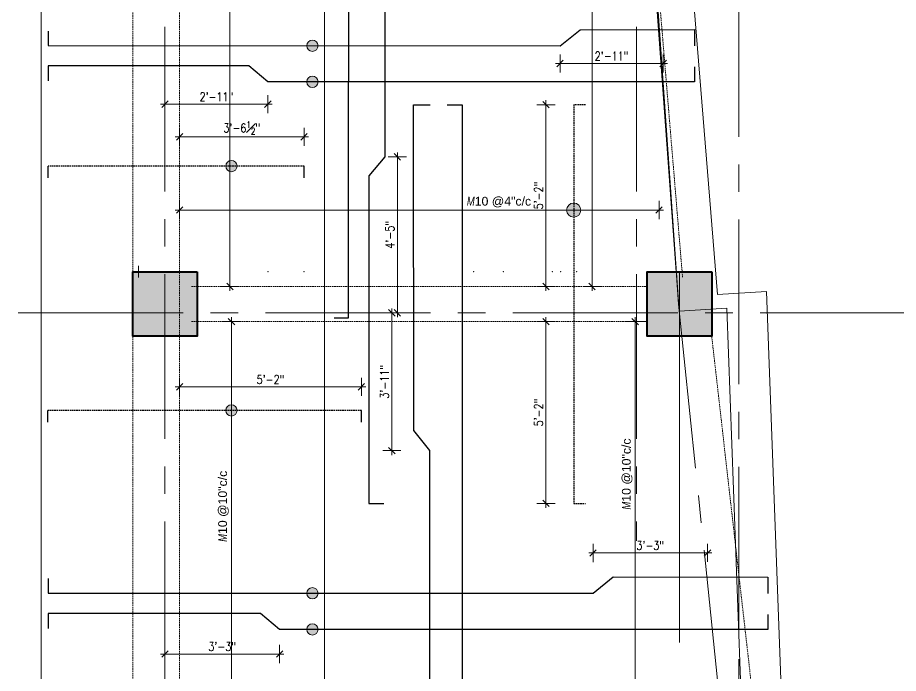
# Model space of a CAD drawing. Header units: inches. Extents: x 0 to 162649, y -36601 to -26324.
# Drawn here: x 156622.8 to 156923.2, y -26732.4 to -26508.7 of the extents above; entities that cross this region are included whole.
import ezdxf

# ---------------------------------------------------------------- set-up
doc = ezdxf.new("R2010")
doc.units = ezdxf.units.IN
doc.header["$MEASUREMENT"] = 0
doc.linetypes.add('CENTER2', pattern=[1.125, 0.75, -0.125, 0.125, -0.125])
doc.linetypes.add('DASHED', pattern=[0.75, 0.5, -0.25])
for name, color, linetype, lineweight in [('dimention', 1, 'Continuous', 13), ('Line', 31, 'Continuous', 5), ('OL_AR_Center line', 253, 'CENTER2', 13), ('OL_AR_Hatch', 253, 'Continuous', 0), ('OL_AR_SYMBOL', 1, 'Continuous', 5), ('OL_AR_Text', 140, 'Continuous', 5), ('OL_AR_WALL', 255, 'Continuous', 40), ('Rein', 3, 'Continuous', 30)]:
    doc.layers.add(name, color=color, linetype=linetype, lineweight=lineweight)
doc.styles.add('Arial', font='arial.ttf', dxfattribs={"width": 0.8})
doc.styles.add('rmtext', font='romans.shx', dxfattribs={"width": 0.8})
doc.dimstyles.new('Copy of DIM 48', dxfattribs={"dimscale": 48, "dimtxt": 0.0625, "dimasz": 0.046875, "dimexe": 0.0625, "dimexo": 0.015625, "dimgap": 0.015625, "dimtad": 3, "dimdec": 1, "dimzin": 3, "dimdsep": 46, "dimlunit": 4, "dimtxsty": 'rmtext', "dimblk": 'OBLIQUE', "dimcen": 0.09375, "dimdle": 0.03125, "dimclrd": 1, "dimclre": 1, "dimclrt": 2, "dimadec": 0, "dimazin": 0, "dimtfac": 0.75, "dimtdec": 1, "dimtix": 1, "dimtmove": 0, "dimatfit": 3, "dimfxl": 0.0625, "dimfxlon": 1, "dimfrac": 1, "dimtolj": 1, "dimtzin": 0, "dimlwd": -1, "dimlwe": 5, "dimarcsym": 0})
doc.dimstyles.new('Dim_OLA', dxfattribs={"dimscale": 1.5, "dimtxt": 7, "dimasz": 4, "dimexe": 2, "dimexo": 0.5, "dimgap": 0.3, "dimtad": 1, "dimdec": 0, "dimzin": 0, "dimdsep": 46, "dimlunit": 3, "dimtxsty": 'Arial', "dimblk": 'ARCHTICK', "dimcen": 0.05, "dimadec": 0, "dimazin": 0, "dimtfac": 1, "dimtdec": 0, "dimtix": 1, "dimtmove": 2, "dimatfit": 3, "dimldrblk": 'DOT', "dimfxl": 6, "dimfxlon": 1, "dimtolj": 1, "dimtzin": 0, "dimarcsym": 0})

# ---------------------------------------------------------------- blocks, each defined once
blk = doc.blocks.new('_Oblique')
for p, q in [((0, -1.37), (0, 1.38)), ((-0.49, -0.49), (0.49, 0.49))]:
    blk.add_line(p, q)
blk = doc.blocks.new('*D971')
at = {"layer": 'Defpoints', "color": 0, "transparency": 16777216}
for p in [(156678.06, -26573.11), (156841.62, -26573.38), (156841.62, -26574.32)]:
    blk.add_point(p, dxfattribs=at)
at = {"layer": 'dimention', "color": 1, "transparency": 16777216}
blk.add_line((156676.56, -26574.32), (156843.12, -26574.32), dxfattribs=at)
at = {"layer": 'dimention', "color": 1, "lineweight": 5, "transparency": 16777216}
for p, q in [((156678.06, -26573.86), (156678.06, -26577.32)), ((156841.62, -26574.13), (156841.62, -26577.32))]:
    blk.add_line(p, q, dxfattribs=at)
at = {"layer": 'dimention', "color": 1, "transparency": 16777216, "xscale": 2.25, "yscale": 2.25, "zscale": 2.25, "rotation": 180}
blk.add_blockref('_Oblique', (156678.06, -26574.32), dxfattribs=at)
at = {"layer": 'dimention', "color": 1, "transparency": 16777216, "xscale": 2.25, "yscale": 2.25, "zscale": 2.25}
blk.add_blockref('_Oblique', (156841.62, -26574.32), dxfattribs=at)
at = {"layer": 'dimention', "color": 2, "transparency": 16777216, "insert": (156787.01, -26571.6), "char_height": 3, "attachment_point": 5, "style": 'rmtext'}
blk.add_mtext('\\A1;{\\Fgothici|c0;M\\fArial|b0|i0|c0|p34;\\W1;10 @4"c/c}', dxfattribs=at)
blk = doc.blocks.new('*D974')
at = {"layer": 'Defpoints', "color": 0, "transparency": 16777216}
for p in [(156695.24, -26406.37), (156695.78, -26406.37), (156694.53, -26600.37)]:
    blk.add_point(p, dxfattribs=at)
at = {"layer": 'dimention', "color": 1, "lineweight": 5, "transparency": 16777216}
for p, q in [((156695.24, -26406.37), (156692.24, -26406.37)), ((156695.24, -26600.37), (156698.24, -26600.37))]:
    blk.add_line(p, q, dxfattribs=at)
at = {"layer": 'dimention', "color": 1, "transparency": 16777216}
blk.add_line((156695.24, -26601.87), (156695.24, -26404.87), dxfattribs=at)
at = {"layer": 'dimention', "color": 1, "transparency": 16777216, "xscale": 2.25, "yscale": 2.25, "zscale": 2.25}
for p, rotation in [((156695.24, -26406.37), 90), ((156695.24, -26600.37), 270)]:
    blk.add_blockref('_Oblique', p, dxfattribs=dict(at, rotation=rotation))
at = {"layer": 'dimention', "color": 2, "transparency": 16777216, "insert": (156692.52, -26483.02), "char_height": 3, "attachment_point": 5, "rotation": 90, "style": 'rmtext'}
blk.add_mtext('\\A1;{\\Fgothici|c0;M\\fArial|b0|i0|c0|p34;\\W1;10 @8"c/c}', dxfattribs=at)
blk = doc.blocks.new('*D975')
at = {"layer": 'Defpoints', "color": 0, "transparency": 16777216}
for p in [(156812.74, -26406.37), (156818.74, -26406.37), (156817.53, -26600.37)]:
    blk.add_point(p, dxfattribs=at)
at = {"layer": 'dimention', "color": 1, "lineweight": 5, "transparency": 16777216}
for p, q in [((156815.74, -26406.37), (156821.74, -26406.37)), ((156818.28, -26600.37), (156821.74, -26600.37))]:
    blk.add_line(p, q, dxfattribs=at)
at = {"layer": 'dimention', "color": 1, "transparency": 16777216}
blk.add_line((156818.74, -26601.87), (156818.74, -26404.87), dxfattribs=at)
at = {"layer": 'dimention', "color": 1, "transparency": 16777216, "xscale": 2.25, "yscale": 2.25, "zscale": 2.25}
for p, rotation in [((156818.74, -26406.37), 90), ((156818.74, -26600.37), 270)]:
    blk.add_blockref('_Oblique', p, dxfattribs=dict(at, rotation=rotation))
at = {"layer": 'dimention', "color": 2, "transparency": 16777216, "insert": (156816.02, -26462.35), "char_height": 3, "attachment_point": 5, "rotation": 90, "style": 'rmtext'}
blk.add_mtext('\\A1;{\\Fgothici|c0;M\\fArial|b0|i0|c0|p34;\\W1;10 @8"c/c}', dxfattribs=at)
blk = doc.blocks.new('*D976')
at = {"layer": 'Defpoints', "color": 0, "transparency": 16777216}
for p in [(156695.74, -26612.37), (156695.78, -26612.37), (156694.53, -26799.39)]:
    blk.add_point(p, dxfattribs=at)
at = {"layer": 'dimention', "color": 1, "transparency": 16777216}
blk.add_line((156695.74, -26800.89), (156695.74, -26610.87), dxfattribs=at)
at = {"layer": 'dimention', "color": 1, "lineweight": 5, "transparency": 16777216}
for p, q in [((156695.74, -26612.37), (156692.74, -26612.37)), ((156695.28, -26799.39), (156698.74, -26799.39))]:
    blk.add_line(p, q, dxfattribs=at)
at = {"layer": 'dimention', "color": 1, "transparency": 16777216, "xscale": 2.25, "yscale": 2.25, "zscale": 2.25}
for p, rotation in [((156695.74, -26612.37), 90), ((156695.74, -26799.39), 270)]:
    blk.add_blockref('_Oblique', p, dxfattribs=dict(at, rotation=rotation))
at = {"layer": 'dimention', "color": 2, "transparency": 16777216, "insert": (156693.02, -26675.35), "char_height": 3, "attachment_point": 5, "rotation": 90, "style": 'rmtext'}
blk.add_mtext('\\A1;{\\Fgothici|c0;M\\fArial|b0|i0|c0|p34;\\W1;10 @10"c/c}', dxfattribs=at)
blk = doc.blocks.new('*D977')
at = {"layer": 'Defpoints', "color": 0, "transparency": 16777216}
for p in [(156827.45, -26612.37), (156833.45, -26612.37), (156832.25, -26799.37)]:
    blk.add_point(p, dxfattribs=at)
at = {"layer": 'dimention', "color": 1, "transparency": 16777216}
blk.add_line((156833.45, -26800.87), (156833.45, -26610.87), dxfattribs=at)
at = {"layer": 'dimention', "color": 1, "lineweight": 5, "transparency": 16777216}
for p, q in [((156830.45, -26612.37), (156836.45, -26612.37)), ((156833, -26799.37), (156836.45, -26799.37))]:
    blk.add_line(p, q, dxfattribs=at)
at = {"layer": 'dimention', "color": 1, "transparency": 16777216, "xscale": 2.25, "yscale": 2.25, "zscale": 2.25}
for p, rotation in [((156833.45, -26612.37), 90), ((156833.45, -26799.37), 270)]:
    blk.add_blockref('_Oblique', p, dxfattribs=dict(at, rotation=rotation))
at = {"layer": 'dimention', "color": 2, "transparency": 16777216, "insert": (156830.74, -26664.35), "char_height": 3, "attachment_point": 5, "rotation": 90, "style": 'rmtext'}
blk.add_mtext('\\A1;{\\Fgothici|c0;M\\fArial|b0|i0|c0|p34;\\W1;10 @10"c/c}', dxfattribs=at)
blk = doc.blocks.new('*D991')
at = {"layer": 'Defpoints', "color": 0, "transparency": 16777216}
for p in [(156727.43, -26406.37), (156727.43, -26406.37), (156734.09, -26961.37)]:
    blk.add_point(p, dxfattribs=at)
at = {"layer": 'dimention', "color": 1, "lineweight": 5, "transparency": 16777216}
for p, q in [((156727.43, -26406.37), (156724.43, -26406.37)), ((156730.43, -26961.37), (156724.43, -26961.37))]:
    blk.add_line(p, q, dxfattribs=at)
at = {"layer": 'dimention', "color": 1, "transparency": 16777216}
blk.add_line((156727.43, -26962.87), (156727.43, -26404.87), dxfattribs=at)
at = {"layer": 'dimention', "color": 1, "transparency": 16777216, "xscale": 2.25, "yscale": 2.25, "zscale": 2.25}
for p, rotation in [((156727.43, -26406.37), 90), ((156727.43, -26961.37), 270)]:
    blk.add_blockref('_Oblique', p, dxfattribs=dict(at, rotation=rotation))
at = {"layer": 'dimention', "color": 2, "transparency": 16777216, "insert": (156724.71, -26482.31), "char_height": 3, "attachment_point": 5, "rotation": 90, "style": 'rmtext'}
blk.add_mtext('\\A1;{\\Fgothici|c0;M\\fArial|b0|i0|c0|p34;\\W1;10 @8"c/c}', dxfattribs=at)
blk = doc.blocks.new('*D1090')
at = {"layer": 'Defpoints', "color": 0, "transparency": 16777216}
for p in [(156720.5, -26549.32), (156678.06, -26559.32), (156720.5, -26559.32)]:
    blk.add_point(p, dxfattribs=at)
at = {"layer": 'dimention', "color": 1, "lineweight": 5, "transparency": 16777216}
for p, q in [((156678.06, -26552.32), (156678.06, -26546.32)), ((156720.5, -26552.32), (156720.5, -26546.32))]:
    blk.add_line(p, q, dxfattribs=at)
at = {"layer": 'dimention', "color": 1, "transparency": 16777216}
blk.add_line((156676.56, -26549.32), (156722, -26549.32), dxfattribs=at)
at = {"layer": 'dimention', "color": 1, "transparency": 16777216, "xscale": 2.25, "yscale": 2.25, "zscale": 2.25, "rotation": 180}
blk.add_blockref('_Oblique', (156678.06, -26549.32), dxfattribs=at)
at = {"layer": 'dimention', "color": 1, "transparency": 16777216, "xscale": 2.25, "yscale": 2.25, "zscale": 2.25}
blk.add_blockref('_Oblique', (156720.5, -26549.32), dxfattribs=at)
at = {"layer": 'dimention', "color": 2, "transparency": 16777216, "insert": (156699.28, -26546.32), "char_height": 3, "attachment_point": 5, "style": 'rmtext'}
blk.add_mtext('\\A1;3\'-6{\\H0.750000x;\\S1#2;}"', dxfattribs=at)
blk = doc.blocks.new('*D1091')
at = {"layer": 'Defpoints', "color": 0, "transparency": 16777216}
for p in [(156803.04, -26538.37), (156812.49, -26538.37), (156812.49, -26600.37)]:
    blk.add_point(p, dxfattribs=at)
at = {"layer": 'dimention', "color": 1, "lineweight": 5, "transparency": 16777216}
for p, q in [((156806.04, -26538.37), (156800.04, -26538.37)), ((156806.04, -26600.37), (156800.04, -26600.37))]:
    blk.add_line(p, q, dxfattribs=at)
at = {"layer": 'dimention', "color": 1, "transparency": 16777216}
blk.add_line((156803.04, -26601.87), (156803.04, -26536.87), dxfattribs=at)
at = {"layer": 'dimention', "color": 1, "transparency": 16777216, "xscale": 2.25, "yscale": 2.25, "zscale": 2.25}
for p, rotation in [((156803.04, -26538.37), 90), ((156803.04, -26600.37), 270)]:
    blk.add_blockref('_Oblique', p, dxfattribs=dict(at, rotation=rotation))
at = {"layer": 'dimention', "color": 2, "transparency": 16777216, "insert": (156800.51, -26569.37), "char_height": 3, "attachment_point": 5, "rotation": 90, "style": 'rmtext'}
blk.add_mtext('\\A1;5\'-2"', dxfattribs=at)
blk = doc.blocks.new('*D1092')
at = {"layer": 'Defpoints', "color": 0, "transparency": 16777216}
for p in [(156745.94, -26612.37), (156803.04, -26612.37), (156812.49, -26674.37)]:
    blk.add_point(p, dxfattribs=at)
at = {"layer": 'dimention', "color": 1, "transparency": 16777216}
blk.add_line((156803.04, -26675.87), (156803.04, -26610.87), dxfattribs=at)
at = {"layer": 'dimention', "color": 1, "lineweight": 5, "transparency": 16777216}
for p, q in [((156800.04, -26612.37), (156806.04, -26612.37)), ((156806.04, -26674.37), (156800.04, -26674.37))]:
    blk.add_line(p, q, dxfattribs=at)
at = {"layer": 'dimention', "color": 1, "transparency": 16777216, "xscale": 2.25, "yscale": 2.25, "zscale": 2.25}
for p, rotation in [((156803.04, -26612.37), 90), ((156803.04, -26674.37), 270)]:
    blk.add_blockref('_Oblique', p, dxfattribs=dict(at, rotation=rotation))
at = {"layer": 'dimention', "color": 2, "transparency": 16777216, "insert": (156800.51, -26643.37), "char_height": 3, "attachment_point": 5, "rotation": 90, "style": 'rmtext'}
blk.add_mtext('\\A1;5\'-2"', dxfattribs=at)
blk = doc.blocks.new('*D1093')
at = {"layer": 'Defpoints', "color": 0, "transparency": 16777216}
for p in [(156740.06, -26634.63), (156678.06, -26642.63), (156740.06, -26642.63)]:
    blk.add_point(p, dxfattribs=at)
at = {"layer": 'dimention', "color": 1, "lineweight": 5, "transparency": 16777216}
for p, q in [((156678.06, -26637.63), (156678.06, -26631.63)), ((156740.06, -26637.63), (156740.06, -26631.63))]:
    blk.add_line(p, q, dxfattribs=at)
at = {"layer": 'dimention', "color": 1, "transparency": 16777216}
blk.add_line((156676.56, -26634.63), (156741.56, -26634.63), dxfattribs=at)
at = {"layer": 'dimention', "color": 1, "transparency": 16777216, "xscale": 2.25, "yscale": 2.25, "zscale": 2.25, "rotation": 180}
blk.add_blockref('_Oblique', (156678.06, -26634.63), dxfattribs=at)
at = {"layer": 'dimention', "color": 1, "transparency": 16777216, "xscale": 2.25, "yscale": 2.25, "zscale": 2.25}
blk.add_blockref('_Oblique', (156740.06, -26634.63), dxfattribs=at)
at = {"layer": 'dimention', "color": 2, "transparency": 16777216, "insert": (156709.06, -26632.1), "char_height": 3, "attachment_point": 5, "style": 'rmtext'}
blk.add_mtext('\\A1;5\'-2"', dxfattribs=at)
blk = doc.blocks.new('*D1100')
at = {"layer": 'Defpoints', "color": 0, "transparency": 16777216}
for p in [(156626.06, -26399.37), (156673.06, -26965.14), (156673.06, -26978.65)]:
    blk.add_point(p, dxfattribs=at)
at = {"layer": 'dimention', "color": 1, "lineweight": 5, "transparency": 16777216}
for p, q in [((156626.06, -26962.14), (156626.06, -26968.14)), ((156673.06, -26968.14), (156673.06, -26962.14))]:
    blk.add_line(p, q, dxfattribs=at)
at = {"layer": 'dimention', "color": 1, "transparency": 16777216}
blk.add_line((156624.56, -26965.14), (156674.56, -26965.14), dxfattribs=at)
at = {"layer": 'dimention', "color": 1, "transparency": 16777216, "xscale": 2.25, "yscale": 2.25, "zscale": 2.25, "rotation": 180}
blk.add_blockref('_Oblique', (156626.06, -26965.14), dxfattribs=at)
at = {"layer": 'dimention', "color": 1, "transparency": 16777216, "xscale": 2.25, "yscale": 2.25, "zscale": 2.25}
blk.add_blockref('_Oblique', (156673.06, -26965.14), dxfattribs=at)
at = {"layer": 'dimention', "color": 2, "transparency": 16777216, "insert": (156649.56, -26962.6), "char_height": 3, "attachment_point": 5, "style": 'rmtext'}
blk.add_mtext('\\A1;3\'-11"', dxfattribs=at)
blk = doc.blocks.new('*D1127')
at = {"layer": 'Defpoints', "color": 0, "transparency": 16777216}
for p in [(156673.06, -26525.16), (156708.16, -26530.58), (156708.16, -26538.2)]:
    blk.add_point(p, dxfattribs=at)
at = {"layer": 'dimention', "color": 1, "lineweight": 5, "transparency": 16777216}
for p, q in [((156673.06, -26535.2), (156673.06, -26541.2)), ((156708.16, -26535.2), (156708.16, -26541.2))]:
    blk.add_line(p, q, dxfattribs=at)
at = {"layer": 'dimention', "color": 1, "transparency": 16777216}
blk.add_line((156671.56, -26538.2), (156709.66, -26538.2), dxfattribs=at)
at = {"layer": 'dimention', "color": 1, "transparency": 16777216, "xscale": 2.25, "yscale": 2.25, "zscale": 2.25, "rotation": 180}
blk.add_blockref('_Oblique', (156673.06, -26538.2), dxfattribs=at)
at = {"layer": 'dimention', "color": 1, "transparency": 16777216, "xscale": 2.25, "yscale": 2.25, "zscale": 2.25}
blk.add_blockref('_Oblique', (156708.16, -26538.2), dxfattribs=at)
at = {"layer": 'dimention', "color": 2, "transparency": 16777216, "insert": (156690.61, -26535.66), "char_height": 3, "attachment_point": 5, "style": 'rmtext'}
blk.add_mtext('\\A1;2\'-11"', dxfattribs=at)
blk = doc.blocks.new('*D1128')
at = {"layer": 'Defpoints', "color": 0, "transparency": 16777216}
for p in [(156807.83, -26518.29), (156843.03, -26517.94), (156843.03, -26524.3)]:
    blk.add_point(p, dxfattribs=at)
at = {"layer": 'dimention', "color": 1, "lineweight": 5, "transparency": 16777216}
for p, q in [((156807.83, -26521.3), (156807.83, -26527.3)), ((156843.03, -26521.3), (156843.03, -26527.3))]:
    blk.add_line(p, q, dxfattribs=at)
at = {"layer": 'dimention', "color": 1, "transparency": 16777216}
blk.add_line((156806.33, -26524.3), (156844.53, -26524.3), dxfattribs=at)
at = {"layer": 'dimention', "color": 1, "transparency": 16777216, "xscale": 2.25, "yscale": 2.25, "zscale": 2.25, "rotation": 180}
blk.add_blockref('_Oblique', (156807.83, -26524.3), dxfattribs=at)
at = {"layer": 'dimention', "color": 1, "transparency": 16777216, "xscale": 2.25, "yscale": 2.25, "zscale": 2.25}
blk.add_blockref('_Oblique', (156843.03, -26524.3), dxfattribs=at)
at = {"layer": 'dimention', "color": 2, "transparency": 16777216, "insert": (156825.43, -26521.76), "char_height": 3, "attachment_point": 5, "style": 'rmtext'}
blk.add_mtext('\\A1;2\'-11"', dxfattribs=at)
blk = doc.blocks.new('*D1129')
at = {"layer": 'Defpoints', "color": 0, "transparency": 16777216}
for p in [(156748.07, -26556.14), (156752.35, -26556.14), (156742.64, -26609.37)]:
    blk.add_point(p, dxfattribs=at)
at = {"layer": 'dimention', "color": 1, "lineweight": 5, "transparency": 16777216}
for p, q in [((156749.35, -26556.14), (156755.35, -26556.14)), ((156749.35, -26609.37), (156755.35, -26609.37))]:
    blk.add_line(p, q, dxfattribs=at)
at = {"layer": 'dimention', "color": 1, "transparency": 16777216}
blk.add_line((156752.35, -26610.87), (156752.35, -26554.64), dxfattribs=at)
at = {"layer": 'dimention', "color": 1, "transparency": 16777216, "xscale": 2.25, "yscale": 2.25, "zscale": 2.25}
for p, rotation in [((156752.35, -26556.14), 90), ((156752.35, -26609.37), 270)]:
    blk.add_blockref('_Oblique', p, dxfattribs=dict(at, rotation=rotation))
at = {"layer": 'dimention', "color": 2, "transparency": 16777216, "insert": (156749.82, -26582.75), "char_height": 3, "attachment_point": 5, "rotation": 90, "style": 'rmtext'}
blk.add_mtext('\\A1;4\'-5"', dxfattribs=at)
blk = doc.blocks.new('*D1130')
at = {"layer": 'Defpoints', "color": 0, "transparency": 16777216}
for p in [(156757.93, -26609.37), (156750.46, -26656.37), (156763.43, -26656.37)]:
    blk.add_point(p, dxfattribs=at)
at = {"layer": 'dimention', "color": 1, "transparency": 16777216}
blk.add_line((156750.46, -26607.87), (156750.46, -26657.87), dxfattribs=at)
at = {"layer": 'dimention', "color": 1, "lineweight": 5, "transparency": 16777216}
for p, q in [((156753.46, -26609.37), (156747.46, -26609.37)), ((156753.46, -26656.37), (156747.46, -26656.37))]:
    blk.add_line(p, q, dxfattribs=at)
at = {"layer": 'dimention', "color": 1, "transparency": 16777216, "xscale": 2.25, "yscale": 2.25, "zscale": 2.25}
for p, rotation in [((156750.46, -26609.37), 90), ((156750.46, -26656.37), 270)]:
    blk.add_blockref('_Oblique', p, dxfattribs=dict(at, rotation=rotation))
at = {"layer": 'dimention', "color": 2, "transparency": 16777216, "insert": (156747.93, -26632.87), "char_height": 3, "attachment_point": 5, "rotation": 90, "style": 'rmtext'}
blk.add_mtext('\\A1;3\'-11"', dxfattribs=at)
blk = doc.blocks.new('*D1131')
at = {"layer": 'Defpoints', "color": 0, "transparency": 16777216}
for p in [(156858.13, -26691.27), (156858.13, -26699.5), (156819.1, -26704.95)]:
    blk.add_point(p, dxfattribs=at)
at = {"layer": 'dimention', "color": 1, "lineweight": 5, "transparency": 16777216}
for p, q in [((156819.1, -26694.27), (156819.1, -26688.27)), ((156858.13, -26694.27), (156858.13, -26688.27))]:
    blk.add_line(p, q, dxfattribs=at)
at = {"layer": 'dimention', "color": 1, "transparency": 16777216}
blk.add_line((156817.6, -26691.27), (156859.63, -26691.27), dxfattribs=at)
at = {"layer": 'dimention', "color": 1, "transparency": 16777216, "xscale": 2.25, "yscale": 2.25, "zscale": 2.25, "rotation": 180}
blk.add_blockref('_Oblique', (156819.1, -26691.27), dxfattribs=at)
at = {"layer": 'dimention', "color": 1, "transparency": 16777216, "xscale": 2.25, "yscale": 2.25, "zscale": 2.25}
blk.add_blockref('_Oblique', (156858.13, -26691.27), dxfattribs=at)
at = {"layer": 'dimention', "color": 2, "transparency": 16777216, "insert": (156838.62, -26688.74), "char_height": 3, "attachment_point": 5, "style": 'rmtext'}
blk.add_mtext('\\A1;3\'-3"', dxfattribs=at)
blk = doc.blocks.new('*D1166')
at = {"layer": 'Defpoints', "color": 0, "transparency": 16777216}
for p in [(156673.06, -26717.36), (156712.16, -26717.36), (156673.06, -26725.75)]:
    blk.add_point(p, dxfattribs=at)
at = {"layer": 'dimention', "color": 1, "lineweight": 5, "transparency": 16777216}
for p, q in [((156673.06, -26722.75), (156673.06, -26728.75)), ((156712.16, -26722.75), (156712.16, -26728.75))]:
    blk.add_line(p, q, dxfattribs=at)
at = {"layer": 'dimention', "color": 1, "transparency": 16777216}
blk.add_line((156713.66, -26725.75), (156671.56, -26725.75), dxfattribs=at)
at = {"layer": 'dimention', "color": 1, "transparency": 16777216, "xscale": 2.25, "yscale": 2.25, "zscale": 2.25, "rotation": 180}
blk.add_blockref('_Oblique', (156673.06, -26725.75), dxfattribs=at)
at = {"layer": 'dimention', "color": 1, "transparency": 16777216, "xscale": 2.25, "yscale": 2.25, "zscale": 2.25}
blk.add_blockref('_Oblique', (156712.16, -26725.75), dxfattribs=at)
at = {"layer": 'dimention', "color": 2, "transparency": 16777216, "insert": (156692.61, -26723.21), "char_height": 3, "attachment_point": 5, "style": 'rmtext'}
blk.add_mtext('\\A1;3\'-3"', dxfattribs=at)
blk = doc.blocks.new('_ArchTick')
at = {"color": 0, "linetype": 'ByBlock', "const_width": 0.15}
blk.add_lwpolyline([(-0.5, -0.5), (0.5, 0.5)], dxfattribs=at)
blk = doc.blocks.new('*D1426')
at = {"layer": 'Defpoints', "color": 0, "transparency": 16777216}
for p in [(156067.89, -26608.64), (156661.8, -26608.64), (156662.06, -26806.65)]:
    blk.add_point(p, dxfattribs=at)
at = {"layer": 'OL_AR_Text', "color": 0, "lineweight": -2, "transparency": 16777216}
for p, q in [((156076.89, -26608.64), (156064.89, -26608.64)), ((156067.89, -26806.65), (156067.89, -26608.64)), ((156076.89, -26806.65), (156064.89, -26806.65))]:
    blk.add_line(p, q, dxfattribs=at)
at = {"layer": 'OL_AR_Text', "color": 0, "lineweight": -2, "transparency": 16777216, "xscale": 6, "yscale": 6, "zscale": 6}
for p, rotation in [((156067.89, -26608.64), 90), ((156067.89, -26806.65), 270)]:
    blk.add_blockref('_ArchTick', p, dxfattribs=dict(at, rotation=rotation))
at = {"layer": 'OL_AR_Text', "color": 0, "transparency": 16777216, "insert": (156062.08, -26707.65), "char_height": 10.5, "attachment_point": 5, "rotation": 90, "style": 'Arial'}
blk.add_mtext('\\A1;16\'-4"', dxfattribs=at)
blk = doc.blocks.new('_Dot')
at = {"color": 0, "linetype": 'ByBlock', "lineweight": -2}
blk.add_line((-0.5, 0), (-1, 0), dxfattribs=at)
at = {"color": 0, "linetype": 'ByBlock', "const_width": 0.5}
blk.add_lwpolyline([(-0.25, 0, 1), (0.25, 0, 1)], format="xyb", close=True, dxfattribs=at)
blk = doc.blocks.new('*D1409')
at = {"layer": 'Defpoints', "color": 0, "transparency": 16777216}
for p in [(156067.64, -26410.64), (156661.8, -26410.64), (156661.8, -26608.64)]:
    blk.add_point(p, dxfattribs=at)
at = {"layer": 'OL_AR_Text', "color": 0, "lineweight": -2, "transparency": 16777216}
for p, q in [((156076.64, -26410.64), (156064.64, -26410.64)), ((156067.64, -26608.64), (156067.64, -26410.64)), ((156076.64, -26608.64), (156064.64, -26608.64))]:
    blk.add_line(p, q, dxfattribs=at)
at = {"layer": 'OL_AR_Text', "color": 0, "lineweight": -2, "transparency": 16777216, "xscale": 6, "yscale": 6, "zscale": 6}
for p, rotation in [((156067.64, -26410.64), 90), ((156067.64, -26608.64), 270)]:
    blk.add_blockref('_ArchTick', p, dxfattribs=dict(at, rotation=rotation))
at = {"layer": 'OL_AR_Text', "color": 0, "transparency": 16777216, "insert": (156061.83, -26509.64), "char_height": 10.5, "attachment_point": 5, "rotation": 90, "style": 'Arial'}
blk.add_mtext('\\A1;16\'-4"', dxfattribs=at)
blk = doc.blocks.new('*D1410')
at = {"layer": 'Defpoints', "color": 0, "transparency": 16777216}
for p in [(156859.33, -26608.64), (157181.55, -26608.64), (156879.82, -26806.65)]:
    blk.add_point(p, dxfattribs=at)
at = {"layer": 'OL_AR_Text', "color": 0, "lineweight": -2, "transparency": 16777216}
for p, q in [((157172.55, -26608.64), (157184.55, -26608.64)), ((157181.55, -26806.65), (157181.55, -26608.64)), ((157172.55, -26806.65), (157184.55, -26806.65))]:
    blk.add_line(p, q, dxfattribs=at)
at = {"layer": 'OL_AR_Text', "color": 0, "lineweight": -2, "transparency": 16777216, "xscale": 6, "yscale": 6, "zscale": 6}
for p, rotation in [((157181.55, -26608.64), 90), ((157181.55, -26806.65), 270)]:
    blk.add_blockref('_ArchTick', p, dxfattribs=dict(at, rotation=rotation))
at = {"layer": 'OL_AR_Text', "color": 0, "transparency": 16777216, "insert": (157175.74, -26707.65), "char_height": 10.5, "attachment_point": 5, "rotation": 90, "style": 'Arial'}
blk.add_mtext('\\A1;16\'-4"', dxfattribs=at)
blk = doc.blocks.new('*D1411')
at = {"layer": 'Defpoints', "color": 0, "transparency": 16777216}
for p in [(156845.78, -26411.65), (157181.3, -26411.65), (156859.33, -26608.64)]:
    blk.add_point(p, dxfattribs=at)
at = {"layer": 'OL_AR_Text', "color": 0, "lineweight": -2, "transparency": 16777216}
for p, q in [((157172.3, -26411.65), (157184.3, -26411.65)), ((157181.3, -26608.64), (157181.3, -26411.65)), ((157172.3, -26608.64), (157184.3, -26608.64))]:
    blk.add_line(p, q, dxfattribs=at)
at = {"layer": 'OL_AR_Text', "color": 0, "lineweight": -2, "transparency": 16777216, "xscale": 6, "yscale": 6, "zscale": 6}
for p, rotation in [((157181.3, -26411.65), 90), ((157181.3, -26608.64), 270)]:
    blk.add_blockref('_ArchTick', p, dxfattribs=dict(at, rotation=rotation))
at = {"layer": 'OL_AR_Text', "color": 0, "transparency": 16777216, "insert": (157175.49, -26510.15), "char_height": 10.5, "attachment_point": 5, "rotation": 90, "style": 'Arial'}
blk.add_mtext('\\A1;16\'-5"', dxfattribs=at)
blk = doc.blocks.new('*D1415')
at = {"layer": 'Defpoints', "color": 0, "transparency": 16777216}
for p in [(156673.06, -26368.53), (156673.06, -26399.46), (156415.11, -26985.65)]:
    blk.add_point(p, dxfattribs=at)
at = {"layer": 'OL_AR_Text', "color": 0, "lineweight": -2, "transparency": 16777216}
for p, q in [((156415.11, -26377.53), (156415.11, -26365.53)), ((156673.06, -26377.53), (156673.06, -26365.53)), ((156415.11, -26368.53), (156673.06, -26368.53))]:
    blk.add_line(p, q, dxfattribs=at)
at = {"layer": 'OL_AR_Text', "color": 0, "lineweight": -2, "transparency": 16777216, "xscale": 6, "yscale": 6, "zscale": 6, "rotation": 180}
blk.add_blockref('_ArchTick', (156415.11, -26368.53), dxfattribs=at)
at = {"layer": 'OL_AR_Text', "color": 0, "lineweight": -2, "transparency": 16777216, "xscale": 6, "yscale": 6, "zscale": 6}
blk.add_blockref('_ArchTick', (156673.06, -26368.53), dxfattribs=at)
at = {"layer": 'OL_AR_Text', "color": 0, "transparency": 16777216, "insert": (156544.08, -26362.72), "char_height": 10.5, "attachment_point": 5, "style": 'Arial'}
blk.add_mtext('\\A1;21\'-9"', dxfattribs=at)

msp = doc.modelspace()

# ---------------------------------------------------------------- hatches: boundary and pattern name
at = {"layer": 'dimention'}
h = msp.add_hatch(color=256, dxfattribs=at)
h.dxf.hatch_style = 1
h.paths.add_polyline_path([(156723.37, -26516.33, 0.414214), (156721.44, -26518.26, 0.414214), (156723.37, -26520.19)])
h.paths.add_polyline_path([(156725.3, -26518.26, 0.414214), (156723.37, -26516.33), (156723.37, -26520.19, 0.414214)])
h = msp.add_hatch(color=256, dxfattribs=at)
h.dxf.hatch_style = 1
h.paths.add_polyline_path([(156723.37, -26528.65, 0.414214), (156721.44, -26530.58, 0.414214), (156723.37, -26532.51)])
h.paths.add_polyline_path([(156725.3, -26530.58, 0.414214), (156723.37, -26528.65), (156723.37, -26532.51, 0.414214)])
h = msp.add_hatch(color=256, dxfattribs=at)
h.dxf.hatch_style = 1
h.paths.add_polyline_path([(156695.74, -26557.39, 0.414214), (156693.81, -26559.32, 0.414214), (156695.74, -26561.25)])
h.paths.add_polyline_path([(156697.67, -26559.32, 0.414214), (156695.74, -26557.39), (156695.74, -26561.25, 0.414214)])
h = msp.add_hatch(color=256, dxfattribs=at)
h.dxf.hatch_style = 1
h.paths.add_polyline_path([(156812.49, -26571.91, 0.414214), (156810.08, -26574.32, 0.414214), (156812.49, -26576.74)])
h.paths.add_polyline_path([(156814.91, -26574.32, 0.414214), (156812.49, -26571.91), (156812.49, -26576.74, 0.414214)])
h = msp.add_hatch(color=256, dxfattribs=at)
h.dxf.hatch_style = 1
h.paths.add_polyline_path([(156695.74, -26640.7, 0.414214), (156693.81, -26642.63, 0.414214), (156695.74, -26644.57)])
h.paths.add_polyline_path([(156697.67, -26642.63, 0.414214), (156695.74, -26640.7), (156695.74, -26644.57, 0.414214)])
h = msp.add_hatch(color=256, dxfattribs=at)
h.dxf.hatch_style = 1
h.paths.add_polyline_path([(156723.37, -26703.11, 0.414214), (156721.44, -26705.04, 0.414214), (156723.37, -26706.97)])
h.paths.add_polyline_path([(156725.3, -26705.04, 0.414214), (156723.37, -26703.11), (156723.37, -26706.97, 0.414214)])
h = msp.add_hatch(color=256, dxfattribs=at)
h.dxf.hatch_style = 1
h.paths.add_polyline_path([(156723.37, -26715.43, 0.414214), (156721.44, -26717.36, 0.414214), (156723.37, -26719.29)])
h.paths.add_polyline_path([(156725.3, -26717.36, 0.414214), (156723.37, -26715.43), (156723.37, -26719.29, 0.414214)])
at = {"layer": 'OL_AR_Text'}
h = msp.add_hatch(color=256, dxfattribs=at)
h.dxf.hatch_style = 1
h.paths.add_polyline_path([(156684.06, -26595.37), (156684.06, -26617.37), (156662.06, -26617.37), (156662.06, -26595.37)])
h = msp.add_hatch(color=256, dxfattribs=at)
h.dxf.hatch_style = 1
h.paths.add_polyline_path([(156859.58, -26595.37), (156859.58, -26617.37), (156837.58, -26617.37), (156837.58, -26595.37)])
h = msp.add_hatch(color=256, dxfattribs=at)
h.dxf.hatch_style = 1
h.paths.add_polyline_path([(156859.58, -26595.37), (156859.58, -26617.37), (156837.58, -26617.37), (156837.58, -26595.37)])

# ---------------------------------------------------------------- linework, layer by layer
at = {"layer": 'dimention'}
for p, q in [((156847.47, -26595.37), (156834.67, -26419.37)), ((156848.58, -26595.37), (156848.58, -26721.85))]:
    msp.add_line(p, q, dxfattribs=at)
for centre, radius in [((156723.37, -26518.26), 1.93), ((156723.37, -26530.58), 1.93), ((156695.74, -26559.32), 1.93), ((156812.49, -26574.32), 2.41), ((156695.74, -26642.63), 1.93), ((156723.37, -26705.04), 1.93), ((156723.37, -26717.36), 1.93)]:
    msp.add_circle(centre, radius, dxfattribs=at)
for p in [(156708.16, -26595.37), (156720.5, -26595.37), (156778.37, -26595.37), (156788.48, -26595.37), (156805.15, -26595.37), (156808.03, -26595.37), (156813.48, -26595.37)]:
    msp.add_point(p, dxfattribs=at)
at = {"layer": 'Line'}
msp.add_lwpolyline([(156086.94, -27659.53), (156088.16, -26960.37), (156630.81, -26960.37), (156630.81, -26397.37), (156844.87, -26397.37), (156861.58, -26603.1), (156878.26, -26602.06), (156886.82, -26833.05), (156881.52, -26987.37), (157037.81, -26987.37), (157037.64, -27364.26), (156754.74, -27364.12), (156744.79, -27645.43)], close=True, dxfattribs=at)
at = {"layer": 'OL_AR_Center line', "ltscale": 75}
for p, q in [((156868.82, -26324.37), (156868.82, -27049.85)), ((156673.06, -26343.02), (156673.06, -27049.85)), ((156833.87, -26343.02), (156833.87, -26687.11)), ((156833.87, -26405.37), (156848.27, -26606.37)), ((156848.27, -26606.37), (156868.82, -26804.37)), ((156032.37, -26609.37), (157207.7, -26609.37))]:
    msp.add_line(p, q, dxfattribs=at)
at = {"layer": 'OL_AR_Hatch'}
for points in [[(156881.75, -26980.41), (156886.82, -26833.05), (156878.26, -26602.06), (156861.58, -26603.1), (156844.87, -26397.37), (156664.06, -26397.37), (156664.06, -26397.37), (156630.81, -26397.37), (156630.81, -26977.36), (156868.82, -26977.4)], [(156834.65, -26410.66), (156848.44, -26608.81), (156864.72, -26607.8), (156871.6, -26793.37)]]:
    msp.add_lwpolyline(points, dxfattribs=at)
at = {"layer": 'OL_AR_SYMBOL', "linetype": 'DASHED'}
for points in [[(156630.81, -26957.37), (156630.81, -26957.37), (156630.81, -26406.37), (156664.06, -26406.37)], [(156662.06, -26419.37), (156662.06, -26957.37)], [(156678.06, -26419.37), (156678.06, -26957.37)], [(156834.8, -26418.87), (156849.62, -26597.2)], [(156682.06, -26600.37), (156837.58, -26600.37)], [(156682.06, -26612.37), (156837.58, -26612.37)], [(156859.58, -26617.37), (156879.82, -26795.37)]]:
    msp.add_lwpolyline(points, dxfattribs=at)
at = {"layer": 'OL_AR_Text'}
msp.add_line((156664.06, -26593.37), (156664.06, -26597.37), dxfattribs=at)
at = {"layer": 'OL_AR_WALL'}
for points in [[(156684.06, -26595.37), (156684.06, -26617.37), (156662.06, -26617.37), (156662.06, -26595.37), (156684.06, -26595.37)], [(156684.06, -26595.37), (156684.06, -26617.37), (156662.06, -26617.37), (156662.06, -26595.37), (156684.06, -26595.37)], [(156859.58, -26595.37), (156859.58, -26617.37), (156837.58, -26617.37), (156837.58, -26595.37), (156859.58, -26595.37)], [(156859.58, -26595.37), (156859.58, -26617.37), (156837.58, -26617.37), (156837.58, -26595.37), (156859.58, -26595.37)], [(156859.58, -26595.37), (156859.58, -26617.37), (156837.58, -26617.37), (156837.58, -26595.37), (156859.58, -26595.37)], [(156859.58, -26595.37), (156859.58, -26617.37), (156837.58, -26617.37), (156837.58, -26595.37), (156859.58, -26595.37)]]:
    msp.add_lwpolyline(points, dxfattribs=at)
at = {"layer": 'Rein', "linetype": 'DASHED'}
for p, q in [((156720.5, -26559.32), (156633.23, -26559.32)), ((156740.06, -26642.63), (156633.15, -26642.63))]:
    msp.add_line(p, q, dxfattribs=at)
at = {"layer": 'Rein'}
for p, q in [((156633.23, -26563.32), (156633.23, -26559.32)), ((156720.5, -26563.32), (156720.5, -26559.32)), ((156633.15, -26646.63), (156633.15, -26642.63)), ((156740.06, -26646.63), (156740.06, -26642.63))]:
    msp.add_line(p, q, dxfattribs=at)
for points in [[(156730.74, -26611.09), (156735.72, -26611.09), (156735.77, -26449.47), (156730.29, -26442.64), (156730.23, -26399.06), (156735.82, -26399.06)], [(156742.95, -26399.06), (156748.07, -26399.06), (156748.07, -26556.14), (156742.64, -26562.68), (156742.64, -26674.37), (156747.76, -26674.37)], [(156633.23, -26513.25), (156633.23, -26518.23), (156807.83, -26518.29), (156814.66, -26512.8), (156853.74, -26512.75), (156853.74, -26518.34)], [(156853.74, -26525.47), (156853.74, -26530.58), (156708.16, -26530.58), (156701.62, -26525.16), (156633.23, -26525.16), (156633.23, -26530.28)], [(156758.4, -26813.51), (156763.38, -26813.51), (156763.43, -26656.37), (156757.95, -26649.54), (156757.89, -26538.37), (156763.48, -26538.37)], [(156769.28, -26538.37), (156774.4, -26538.37), (156774.4, -26749.94), (156768.97, -26756.48), (156768.97, -26863.37), (156774.09, -26863.37)], [(156633.23, -26700.03), (156633.23, -26705.01), (156819.1, -26704.95), (156825.93, -26699.46), (156878.73, -26699.53), (156878.73, -26705.12)], [(156878.73, -26712.25), (156878.73, -26717.36), (156712.16, -26717.36), (156705.62, -26711.94), (156633.23, -26711.94), (156633.23, -26717.05)]]:
    msp.add_lwpolyline(points, dxfattribs=at)
at = {"layer": 'Rein', "linetype": 'DASHED'}
msp.add_lwpolyline([(156816.49, -26538.37), (156812.49, -26538.37), (156812.49, -26674.37), (156816.49, -26674.37)], dxfattribs=at)

# ---------------------------------------------------------------- dimensions: what is measured, and where the dimension line sits
at = {"layer": 'dimention'}
for base, p1, p2, picture, middle in [((156673.06, -26965.14), (156626.06, -26399.37), (156673.06, -26978.65), '*D1100', (156649.56, -26962.6)), ((156843.03, -26524.3), (156807.83, -26518.29), (156843.03, -26517.94), '*D1128', (156825.43, -26521.76)), ((156708.16, -26538.2), (156673.06, -26525.16), (156708.16, -26530.58), '*D1127', (156690.61, -26535.66)), ((156720.5, -26549.32), (156678.06, -26559.32), (156720.5, -26559.32), '*D1090', (156699.28, -26546.32)), ((156740.06, -26634.63), (156678.06, -26642.63), (156740.06, -26642.63), '*D1093', (156709.06, -26632.1)), ((156858.13, -26691.27), (156819.1, -26704.95), (156858.13, -26699.5), '*D1131', (156838.62, -26688.74)), ((156673.06, -26725.75), (156712.16, -26717.36), (156673.06, -26717.36), '*D1166', (156692.61, -26723.21))]:
    dim = msp.add_linear_dim(base=base, p1=p1, p2=p2, dimstyle='Copy of DIM 48', dxfattribs=at)
    dim.commit()
    dim.dimension.update_dxf_attribs({"geometry": picture, "text_midpoint": middle})
for base, p1, p2, text, picture, middle in [((156695.24, -26406.37), (156694.53, -26600.37), (156695.78, -26406.37), '{\\Fgothici|c0;M\\fArial|b0|i0|c0|p34;\\W1;10 @8"c/c}', '*D974', (156695.24, -26483.02)), ((156727.43, -26406.37), (156734.09, -26961.37), (156727.43, -26406.37), '{\\Fgothici|c0;M\\fArial|b0|i0|c0|p34;\\W1;10 @8"c/c}', '*D991', (156727.43, -26482.31)), ((156818.74, -26406.37), (156817.53, -26600.37), (156812.74, -26406.37), '{\\Fgothici|c0;M\\fArial|b0|i0|c0|p34;\\W1;10 @8"c/c}', '*D975', (156818.74, -26462.35)), ((156695.74, -26612.37), (156694.53, -26799.39), (156695.78, -26612.37), '{\\Fgothici|c0;M\\fArial|b0|i0|c0|p34;\\W1;10 @10"c/c}', '*D976', (156695.74, -26675.35)), ((156833.45, -26612.37), (156832.25, -26799.37), (156827.45, -26612.37), '{\\Fgothici|c0;M\\fArial|b0|i0|c0|p34;\\W1;10 @10"c/c}', '*D977', (156833.45, -26664.35))]:
    dim = msp.add_linear_dim(base=base, p1=p1, p2=p2, angle=90, text=text, dimstyle='Copy of DIM 48', dxfattribs=at)
    dim.commit()
    dim.dimension.update_dxf_attribs({"geometry": picture, "text_midpoint": middle, "dimtype": 160})
for base, p1, p2, picture, middle in [((156803.04, -26538.37), (156812.49, -26600.37), (156812.49, -26538.37), '*D1091', (156800.51, -26569.37)), ((156752.35, -26556.14), (156742.64, -26609.37), (156748.07, -26556.14), '*D1129', (156749.82, -26582.75)), ((156750.46, -26656.37), (156757.93, -26609.37), (156763.43, -26656.37), '*D1130', (156747.93, -26632.87)), ((156803.04, -26612.37), (156812.49, -26674.37), (156745.94, -26612.37), '*D1092', (156800.51, -26643.37))]:
    dim = msp.add_linear_dim(base=base, p1=p1, p2=p2, angle=90, dimstyle='Copy of DIM 48', dxfattribs=at)
    dim.commit()
    dim.dimension.update_dxf_attribs({"geometry": picture, "text_midpoint": middle})
dim = msp.add_linear_dim(base=(156841.62, -26574.32), p1=(156678.06, -26573.11), p2=(156841.62, -26573.38), text='{\\Fgothici|c0;M\\fArial|b0|i0|c0|p34;\\W1;10 @4"c/c}', dimstyle='Copy of DIM 48', dxfattribs=at)
dim.commit()
dim.dimension.update_dxf_attribs({"geometry": '*D971', "text_midpoint": (156787.01, -26574.32), "dimtype": 160})
at = {"layer": 'OL_AR_Text'}
dim = msp.add_linear_dim(base=(156673.06, -26368.53), p1=(156415.11, -26985.65), p2=(156673.06, -26399.46), text='21\'-9"', dimstyle='Dim_OLA', dxfattribs=at)
dim.commit()
dim.dimension.update_dxf_attribs({"geometry": '*D1415', "text_midpoint": (156544.08, -26362.72)})
for base, p1, p2, picture, middle in [((156067.64, -26410.64), (156661.8, -26608.64), (156661.8, -26410.64), '*D1409', (156061.83, -26509.64)), ((156067.89, -26608.64), (156662.06, -26806.65), (156661.8, -26608.64), '*D1426', (156062.08, -26707.65)), ((157181.55, -26608.64), (156879.82, -26806.65), (156859.33, -26608.64), '*D1410', (157175.74, -26707.65))]:
    dim = msp.add_linear_dim(base=base, p1=p1, p2=p2, angle=90, text='16\'-4"', dimstyle='Dim_OLA', dxfattribs=at)
    dim.commit()
    dim.dimension.update_dxf_attribs({"geometry": picture, "text_midpoint": middle})
dim = msp.add_linear_dim(base=(157181.3, -26411.65), p1=(156859.33, -26608.64), p2=(156845.78, -26411.65), angle=90, dimstyle='Dim_OLA', dxfattribs=at)
dim.commit()
dim.dimension.update_dxf_attribs({"geometry": '*D1411', "text_midpoint": (157175.49, -26510.15)})

doc.saveas('drawing.dxf')
